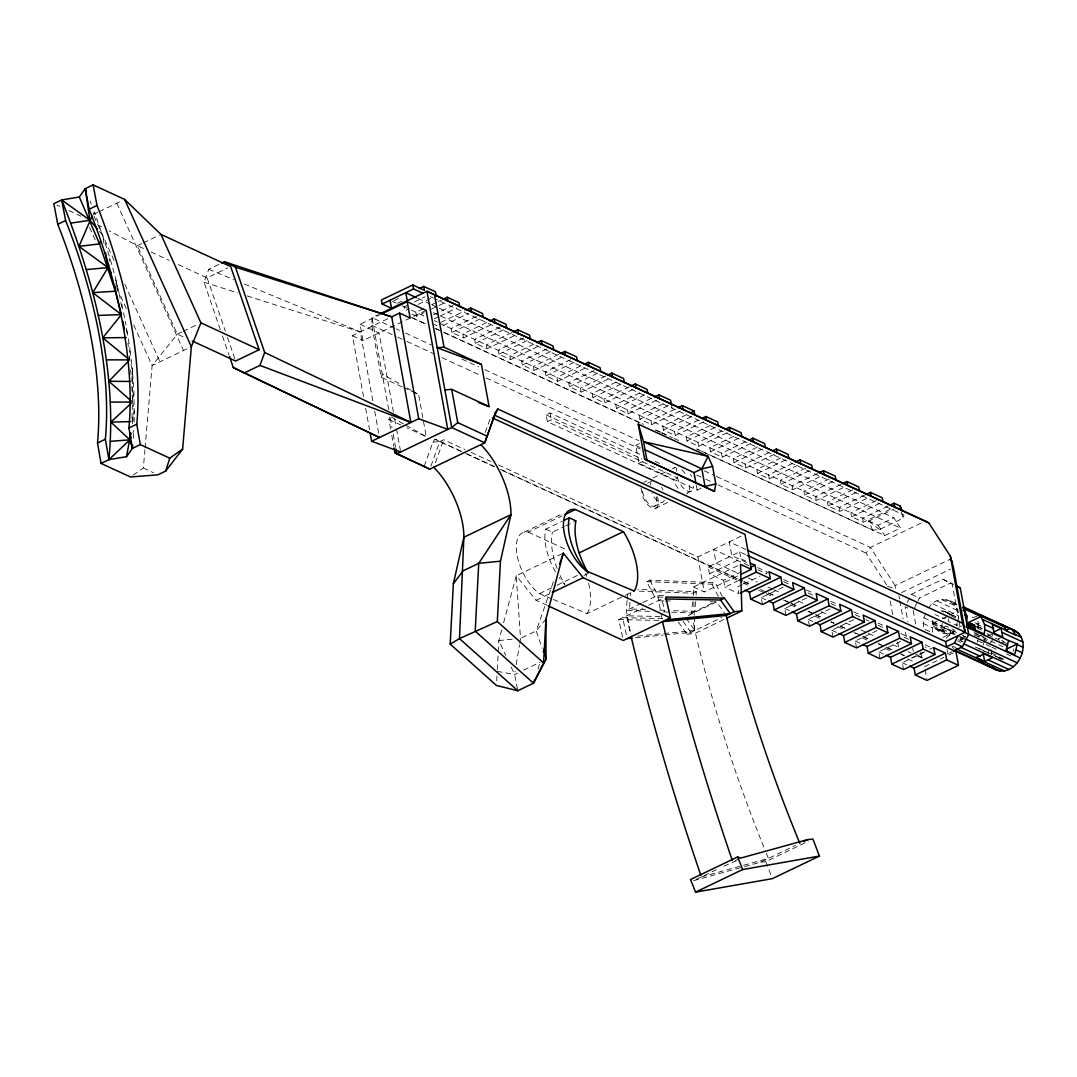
<?xml version="1.0" encoding="UTF-8"?>
<svg xmlns="http://www.w3.org/2000/svg" width="1077" height="1077" viewBox="0 0 1077 1077"><rect width="100%" height="100%" fill="white"/><g stroke="black" fill="none" stroke-linecap="round" stroke-linejoin="round"><path stroke-width="0.75" stroke-dasharray="5 3.75" d="M134.167 422.036L133.938 390.763L132.404 369.976L129.63 359.906L129.859 348.544L126.319 326.56M402.152 386.912L381.231 377.273L371.78 325.241L371.996 317.634L378.027 314.74M131.946 418.334L132.377 405.329M121.674 307.12C116.397 274.595 105.209 242.958 94.305 211.846L92.851 214.66M496.699 680.772L496.955 676.06M497.291 669.746L498.139 653.524M498.22 651.908L498.826 640.559L501.869 629.21M131.744 381.473L132.404 369.976L129.859 348.544M627.097 600.562L626.329 610.444L630.516 633.438M627.218 598.92L627.864 590.681M629.978 602.353L629.48 608.936L646.227 609.595M630.489 595.756L630.745 592.471M671.563 612.207L691.676 612.988L692.565 601.464M695.58 601.599L694.813 611.48L671.361 610.578M696.092 595.016L696.334 591.717L637.705 589.429M133.279 438.366L133.965 430.046L132.781 432.846M133.077 475.186L143.376 467.957L144.924 449.796M145.058 448.14L152.113 365.588L133.535 324.567M115.979 284.624L116.289 281.326L114.647 278.58M132.404 423.719L134.463 410.822L132.471 402.084L133.938 390.763M937.084 621.133L932.911 623.125L932.52 632.845L923.299 628.591L923.864 617.848L927.405 610.161M955.084 630.26C948.581 639.159 929.357 630.045 932.978 619.194M945.364 633.411L941.931 628.322L942.187 623.435M948.568 618.938L948.177 621.429L957.386 625.683L957.776 623.193M949.658 635.618L950.372 631.176L953.158 629.843M957.507 621.402C964.373 603.08 938.875 590.829 928.912 607.778M977.189 642.255L977.593 639.765M987.972 653.281L988.632 649.189M1013.161 651.397L1013.551 648.906M517.472 689.105L514.618 674.471L515.156 671.186M516.233 664.63L519.464 644.961M519.733 643.332L520.541 638.405L516.246 575.737L563.352 553.161M109.248 261.388L109.867 258.278M131.838 421.592L134.463 410.822M503.619 622.735L516.246 575.737L536.063 600.279L546.591 605.126M381.231 377.273L382.241 374.042L401.142 384.677M390.628 428.969L388.905 419.478L389.578 417.324M537.921 669.167L539.887 662.934M696.873 449.109L872.572 530.099L879.411 529.561L902.957 518.266L903.966 515.048L434.852 298.76M553.403 581.715L536.252 630.88L542.216 648.314M424.217 466.233L432.914 442.162L435.027 439.12L460.929 451.061M430.921 466.072L439.753 441.624L443.67 439.739L464.981 449.567M435.391 462.666L443.67 439.739M485.256 432.429L490.775 417.149M220.287 329.616L204.051 282.214L208.763 269.29L220.179 263.811M956.268 625.427L957.278 622.775M983.032 645.136L984.809 640.478M907.238 602.622L911.411 594.275L942.819 579.224L953.549 584.353M914.575 607.724L917.362 602.151M918.062 600.764L919.448 597.977L950.856 582.926M946.252 638.176L953.751 630.462M984.338 640.034L985.711 637.867M993.142 638.93L990.867 642.511L983.314 639.024M886.667 584.932L866.056 553.12L870.391 547.426L925.345 521.066M545.931 619.087L536.252 630.88L520.541 638.405M946.212 617.081L944.489 618.858L935.267 614.617M936.155 629.17L940.086 629.749L945.875 626.02L953.778 629.655M974.954 622.735L977.862 624.081L981.686 621.617M987.434 636.076L989.413 634.811L986.505 633.464M1001.987 642.794L1003.966 641.515L998.15 638.836L1000.237 638.163M93.255 214.485L97.67 212.371M99.138 211.671L122.038 200.685M141.814 243.577L137.398 245.704L109.167 230.801M143.281 242.877L159.477 235.109M178.324 264.565L207.121 277.853L227.732 267.971M181.771 332.039L177.355 334.153L152.113 365.588L191.356 346.754M183.238 331.339L197.953 324.271M393.805 300.725L398.288 298.571M397.507 303.243L401.99 301.089M426.155 310.432L363.043 340.561L360.081 324.271L379.212 315.103M407.052 305.424L404.063 306.864L404.777 310.822L409.273 308.668M414.537 301.843L424.998 296.821M363.541 396.726L352.448 335.674L391.705 316.853M418.239 304.36L433.196 297.198M423.301 308.695L415.816 312.29L416.543 316.234L424.015 312.653M432.267 304.401L436.75 302.247M438.245 301.533L441.247 300.093M431.487 309.072L437.477 306.205M438.972 305.478L447.938 301.183M433.56 314.834L453 305.518M434.273 318.792L438.77 316.638M440.264 315.924L456.715 308.035M440.83 322.413L464.752 310.93M443.051 325.644L468.468 313.461M476.519 316.355L451.101 328.552L451.815 332.497L463.568 337.922L494.976 322.858M451.815 332.497L480.221 318.873M486.777 322.494L462.854 333.964L463.568 337.922M500.038 327.193L474.607 339.39L475.334 343.348L487.087 348.76L518.495 333.708M475.334 343.348L503.74 329.724M511.79 332.618L486.373 344.815L487.087 348.76M523.543 338.043L498.126 350.227L498.839 354.185L510.606 359.597L542 344.546M498.839 354.185L527.259 340.561M533.815 344.182L509.879 355.652L510.606 359.597M547.062 348.881L521.645 361.078L522.358 365.022L534.111 370.448L565.519 355.383M522.358 365.022L550.778 351.398M558.815 354.306L533.398 366.49L534.111 370.448M570.581 359.718L545.164 371.915L545.877 375.86L557.63 381.285L589.038 366.234M545.877 375.86L574.283 362.235M580.84 365.857L556.917 377.34L557.63 381.285M594.1 370.569L568.669 382.752L569.396 386.71L581.149 392.122L612.557 377.071M569.396 386.71L597.802 373.086M605.853 375.981L580.436 388.178L581.149 392.122M678.187 488.473A14.257 6.785 64.4 0 1 674.471 482.213L673.623 479.871L547.385 421.672L546.147 414.833L550.064 412.949L642.875 455.746M616.111 382.12L592.188 393.59L592.902 397.548L604.668 402.973L636.063 387.908M592.902 397.548L621.321 383.924M547.385 421.672L551.303 419.788L677.554 477.986L673.623 479.871M629.372 386.831L603.941 399.015L604.668 402.973M639.63 392.97L615.707 404.44L616.421 408.385L628.187 413.81L659.582 398.759M616.421 408.385L644.84 394.761M651.383 398.382L627.46 409.852L628.187 413.81M663.149 403.808L639.226 415.278L639.94 419.236L651.693 424.648L680.112 411.024M639.94 419.236L668.346 405.612M674.902 409.233L650.979 420.703L651.693 424.648M686.655 414.645L662.732 426.115L663.459 430.073L675.212 435.498L703.618 421.874M663.459 430.073L693.359 415.735M701.1 488.258L697.182 490.143L638.971 463.298L635.726 445.447L639.644 443.562M698.421 420.07L674.498 431.54L675.212 435.498M710.174 425.482L686.251 436.966L686.964 440.91L698.731 446.336L727.137 432.712M638.971 463.298L642.902 461.427M686.964 440.91L716.878 426.573M721.94 430.908L698.004 442.378L698.731 446.336M524.109 532.2L562.382 513.85M551.734 598.799L539.429 593.642A35.501 16.909 64.4 0 1 517.068 555.14A35.501 16.909 64.4 0 1 528.242 532.092L562.1 515.856M733.693 436.333L709.77 447.803L710.483 451.761L722.25 457.173L750.656 443.549M555.517 571.847A40.966 19.507 64.4 0 1 545.797 529.117L561.992 521.349M644.006 482.308L646.994 480.88M652.972 478.013L666.434 471.551M672.411 468.683L675.4 467.256A14.257 6.785 64.4 0 0 673.892 468.185M710.483 451.761L738.903 438.137M647.56 483.236L652.797 480.719M545.797 529.117L552.474 532.186L564.254 526.545M565.721 525.832L576.02 520.891M745.446 441.745L721.523 453.229L722.25 457.173M757.212 447.17L733.289 458.64L734.002 462.598L745.755 468.024L774.175 454.4M734.002 462.598L763.903 448.261M654.372 506.23L662.234 502.474M768.965 452.596L745.042 464.066L745.755 468.024M655.328 508.411L668.777 501.963M690.653 491.475L686.722 493.347A14.257 6.785 64.4 0 0 688.903 481.836M780.717 458.008L756.794 469.491L757.521 473.436L769.274 478.861L797.68 465.237M757.521 473.436L785.927 459.812M792.484 463.433L768.561 474.903L769.274 478.861M539.429 593.642L555.624 585.875M557.092 585.174L579.17 574.593M805.731 468.132L780.313 480.329L781.027 484.287L792.793 489.698L821.199 476.074M584.003 575.428L588.419 573.314M536.063 600.279L550.778 593.225M781.027 484.287L809.446 470.662M817.497 473.557L792.066 485.754L792.793 489.698M829.25 478.982L803.832 491.166L804.546 495.124L816.312 500.536L844.718 486.925M804.546 495.124L832.965 481.5M841.002 484.394L815.585 496.591L816.312 500.536M498.476 464.995L697.883 556.93L744.988 534.354M662.974 597.223L654.601 596.9L646.698 581.634L649.848 580.14L715.182 582.684L723.071 597.937M553.268 599.445L587.113 613.621L623.906 595.985M625.374 595.271L634.218 591.044M852.769 489.82L827.351 502.017L828.065 505.961L839.818 511.387L868.237 497.762M828.065 505.961L856.471 492.337M741.528 571.699L723.596 580.301L709.487 573.785L708.235 566.919L739.643 551.855L745.728 554.668M864.521 495.245L839.104 507.429L839.818 511.387M641.3 603.268L626.329 610.444L651.464 611.426M642.767 602.568L657.737 595.393L664.442 595.648M709.487 573.785L740.882 558.748L746.523 561.346M622.56 637.261L618.736 619.598L642.781 608.061M648.664 605.234L661.911 598.893L664.697 611.736M693.655 595.285L693.426 586.965L740.532 564.375M876.288 500.657L850.857 512.854L851.584 516.798L863.337 522.224L891.743 508.6M497.197 671.361L514.618 674.471L517.606 673.031M523.584 670.163L540.035 662.274M851.584 516.798L879.99 503.174M696.334 591.717L693.198 593.225L636.238 591.004M646.698 581.634L712.045 584.192L715.182 582.684M693.426 586.965L704.25 591.96L739.576 575.024M888.04 506.082L862.623 518.279L863.337 522.224M723.596 580.301L724.834 587.167L739.791 579.991M872.572 530.099L868.789 521.12L894.206 508.923M742.188 584.663L737.691 586.817L738.943 593.669L724.834 587.167M743.682 583.949L760.12 576.06M766.11 573.193L769.099 571.752M691.676 612.988L715.505 601.572M688.203 615.532L716.622 601.908L724.323 612.732M439.335 323.127L878.118 525.293L893.816 517.768L900.48 528.067L884.782 535.592L696.927 448.988M762.462 604.507L761.21 597.668L783.639 586.911M678.335 622.089L687.005 634.272L721.765 617.592M687.005 634.272L694.732 633.518L724.175 619.396M785.968 615.357L784.729 608.505L807.158 597.748M809.487 626.195L808.248 619.356L830.677 608.599M887.569 586.319L895.377 588.89L895.162 585.632L950.116 559.286M901.543 592.633L950.56 569.127M833.006 637.032L831.767 630.193L854.196 619.437M856.525 647.883L855.273 641.044L877.715 630.287M942.631 618.467L948.191 615.802M949.577 615.142L957.924 611.144M880.03 658.72L878.792 651.881L901.22 641.125M958.705 627.191L961.492 625.858M943.048 637.315L955.541 631.31M911.721 657.872L915.988 655.826M924.362 651.814L917.402 655.139L923.016 658.114M934.203 647.089L929.922 649.148L925.345 647.035M903.549 669.557L902.311 662.732L924.739 651.975M964.602 637.786L958.907 640.505L961.815 641.852M978.562 636.709L981.349 635.376M947.504 653.927L951.987 651.773M989.736 635.242L994.004 633.195M924.564 666.65L943.842 657.414M953.36 652.85L948.123 655.368L947.087 649.673M696.173 879.438L716.353 869.758M723.825 866.177L735.995 860.994M735.416 860.617L739.347 858.732M744.638 866.581L760.591 862.165L795.364 845.499M760.591 862.165L765.814 861.667L808.504 841.191M976.987 616.286L972.962 617.592L969.973 616.219M701.396 876.934L768.439 858.409A773.582 368.442 64.4 0 1 765.451 851.099M693.548 880.69L743.036 867.025M512.194 639.24L498.826 640.559L505.692 655.301M637.651 636.076L662.167 633.693M663.795 633.532L694.853 630.503A773.582 368.442 64.4 0 0 764.858 849.632M635.349 637.799L663.136 635.093M664.778 634.932L690.936 632.387L683.222 621.55M432.914 442.162L439.753 441.624L464.187 452.892M943.129 610.847L941.069 610.874L955.784 616.919L943.129 610.847L952.337 615.088M976.947 627.42L979.006 627.393L986.276 630.745M658.72 600.778L663.674 600.885M665.33 600.912L670.298 601.006M709.999 601.774L716.622 601.908M660.093 616.475L626.585 615.829L630.408 633.505M662.867 618.494L622.668 617.713L626.827 636.992M618.736 619.598L660.618 620.406M659.636 610.12L669.679 610.511M663.19 611.884L669.894 612.14M204.051 282.214L237.532 292.863M247.104 295.906L360.297 331.918L373.194 402.865M995.31 656.445L997.194 657.051M208.763 269.29L233.507 279.508M244.331 283.991L360.297 331.918M430.288 296.66L433.331 298.06M417.916 298.342L430.113 303.97M431.635 304.67L437.747 307.483M439.268 308.184L893.816 517.768M433.277 312.667L439.389 315.48M440.91 316.18L900.48 528.067M392.311 301.439L396.107 303.054M402.206 305.868L409.839 309.382M411.36 310.095L426.115 317.028M434.246 320.636L437.289 322.05M412.128 314.201L416.543 316.234M434.179 324.365L437.114 325.725M411.333 317.311L426.6 324.352M435.768 328.579L441.88 331.393M443.401 332.106L643.481 424.338M655.691 429.979L660.282 432.092M661.803 432.792L672.492 437.72M674.027 438.42L678.604 440.533M412.72 318.092L426.465 324.433M435.633 328.66L438.689 330.074M444.801 332.887L640.344 423.046M655.624 430.086L660.214 432.2M661.736 432.9L669.382 436.427M394.855 328.175L371.996 317.634L388.73 409.758M396.376 328.889L399.432 330.289M405.531 333.103L431.433 345.044M461.925 359.099L478.686 366.826M484.785 369.64L638.728 440.614M704.264 470.824L714.926 475.751M716.461 476.451L870.391 547.426L895.162 585.632M371.78 325.241L396.188 336.495M397.709 337.195L405.342 340.722M406.864 341.422L432.792 353.377M441.947 357.591L480.086 375.173M486.198 377.987L640.277 449.028M696.725 475.051L704.345 478.565M705.879 479.278L711.978 482.092M718.076 484.906L866.056 553.12M360.081 324.271L379.064 333.022L393.468 412.343M655.045 461.36L659.609 463.46M950.318 600.831L957.87 604.318M546.147 414.833L642 459.031M946.185 599.485L956.753 604.372M953.778 603.51L956.753 604.87M941.661 599.566L956.78 606.526M937.071 601.047L958.005 610.699M352.448 335.674L363.043 340.561M932.722 603.847L958.422 615.694M976.556 624.054L982.601 626.841M911.411 594.275L919.448 597.977M945 611.453L954.209 615.707M977.62 626.491L982.076 628.551M974.564 625.575L982.466 629.224M951.691 616.232L955.636 618.05M977.054 627.918L982.318 630.341M56.852 205.088L59.854 206.474M68.874 210.634L80.896 216.181M1007.587 643.831L993.034 637.113L992.361 634.972M987.851 634.945L992.388 637.032M143.456 248.491L137.398 245.704L177.355 334.153L184.813 337.599M151.036 251.991L169.224 260.378M974.066 632.495L978.428 634.515M979.882 635.174L984.257 637.194M974.847 633.734L997.154 644.006M998.608 644.679L1002.97 646.698M974.254 634.838L981.807 638.324M907.83 608.034L905.151 606.795L907.857 621.685M977.808 640.734L984.674 643.898M986.128 644.571L990.49 646.577M991.944 647.25L996.319 649.269M1006.497 653.968L1010.859 655.974M932.588 621.685L941.796 625.925M963.201 635.793L965.827 637.019M923.864 617.848L956.497 632.899M962.434 635.632L965.396 637.005M944.139 627.797L953.36 632.037M932.911 623.125L950.372 631.176M952.243 632.859L955.272 634.245M961.317 637.032L964.332 638.432M932.722 624.081L941.931 628.322M959.392 636.372L963.35 638.19M942.173 629.076L954.289 634.663M960.105 637.342L964.48 639.348M933.409 626.222L942.617 630.462M962.703 639.725L960.078 638.513L962.825 641.461M991.109 652.824L998.392 656.176M940.086 629.749L949.295 633.99M999.241 657.024L1003.616 659.03M934.567 627.945L943.789 632.199M979.181 648.516L992.28 654.56M993.734 655.233L998.11 657.239M938.027 629.776L947.235 634.03M975.372 646.994L982.641 650.346M984.095 651.02L988.457 653.025L983.611 651.047M998.648 657.724L1003.01 659.743M998.231 657.791L1001.139 659.124L999.564 657.912M922.989 623.327L932.197 627.568M958.57 639.738L963.026 641.784M957.493 640.963L960.522 642.35M403.646 387.599L418.603 394.492L426.263 436.697L406.837 427.744M746.051 549.607L729.291 541.879L731.781 555.624L748.542 563.352M952.957 646.281L955.932 647.654M757.683 567.566L766.824 571.779M783.585 579.507L789.683 582.32M806.431 590.034L814.05 593.548M830.811 601.276L836.91 604.089M853.671 611.817L861.277 615.33M878.038 623.058L884.136 625.858M900.897 633.586L908.517 637.099M925.264 644.827L931.363 647.64M748.623 565.56L713.593 549.405L716.084 563.15L738.943 573.691M757.764 569.773L766.905 573.987M783.666 581.715L789.764 584.528M808.046 592.956L814.131 595.769M830.892 603.483L836.991 606.297M855.273 614.725L864.414 618.938M865.935 619.638L868.977 621.052M878.118 625.266L884.217 628.066M904.02 637.207L911.64 640.721M913.579 653.12L921.602 656.822L920.7 651.868M748.084 577.905L757.225 582.118M767.888 587.032L772.451 589.146M773.973 589.846L780.071 592.66M798.353 601.087L804.452 603.887M821.199 611.615L827.298 614.428M845.58 622.856L851.678 625.67M860.819 629.883L866.904 632.684M868.439 633.397L876.045 636.897M892.806 644.625L898.905 647.439M908.046 651.652L911.088 653.052M917.187 655.866L921.75 657.98M471.08 452.367L490.87 461.495M467.028 453.875L494.451 466.516M500.549 469.33L742.807 581.015M744.342 581.728L751.961 585.242M768.722 592.969L774.807 595.769M785.483 600.683L790.047 602.797M791.568 603.497L799.188 607.011M808.329 611.224L814.427 614.038M815.949 614.738L822.047 617.552M831.188 621.766L834.231 623.166M840.329 625.979L846.428 628.793M855.569 633.007L861.667 635.807M863.189 636.52L869.274 639.321M878.428 643.534L881.471 644.948M887.569 647.762L893.654 650.562M465.722 453.592L494.747 466.974M502.38 470.501L742.241 581.082M743.776 581.782L751.409 585.309M760.577 589.523L766.689 592.35M768.211 593.05L774.323 595.864M783.491 600.091L789.603 602.918M791.137 603.618L798.771 607.132M807.938 611.359L814.05 614.186M815.572 614.886L821.684 617.7M830.852 621.927L833.908 623.341M840.02 626.154L846.132 628.968M853.765 632.495L856.821 633.909M862.933 636.722L869.045 639.536M878.213 643.763L884.325 646.577M885.846 647.29L891.958 650.104M901.126 654.331L904.182 655.731M388.905 419.478L400.859 424.984M708.235 566.919L741.757 582.374M743.278 583.074L749.363 585.888M758.504 590.102L764.603 592.902M766.124 593.602L772.222 596.416M790.505 604.843L796.603 607.657M814.885 616.084L819.449 618.185M837.731 626.626L843.829 629.426M862.112 637.853L866.675 639.967M884.957 648.394L891.056 651.208M907.817 658.936L913.902 661.736M761.21 597.668L767.093 600.374M784.729 608.505L790.612 611.224M808.248 619.356L814.131 622.062M831.767 630.193L837.637 632.913M855.273 641.044L861.156 643.75M878.792 651.881L884.675 654.601M902.311 662.732L906.726 664.765M528.242 532.092L567.31 550.105M635.726 445.447L640.209 447.534M143.376 467.957L153.499 472.776M899.753 653.376L904.276 655.597M942.819 579.224L952.256 584.219L958.57 618.952M98.774 225.308L101.736 226.884M435.027 439.12L439.753 441.624M406.971 387.949L411.333 390.399M412.787 391.22L418.603 394.492M391.368 417.068L404.454 424.432M405.908 425.253L426.263 436.697M868.789 521.12L879.411 529.561M99.38 231.38L102.53 235.082L103.904 243.214M686.184 618.319L694.853 630.503L693.117 620.958M952.162 646.631L953.562 648.691M878.118 525.293L884.782 535.592M712.045 584.192L719.934 599.445M649.848 580.14L657.737 595.393L660.713 611.803M511.185 667.094L514.618 674.471M116.801 203.19L183.507 350.523M93.941 216.006L114.566 261.576M124.878 284.355L159.961 361.818M89.526 227.368L95.718 241.033M117.03 288.124L126.655 309.382M90.078 201.022L91.289 204.105M765.814 861.667L772.303 878.67M677.15 476.882L678.389 480.329A14.257 6.785 64.4 0 0 687.691 491.206A14.257 6.785 64.4 0 0 693.655 486.306M207.121 277.853L225.389 331.204M227.543 337.478L235.607 361.01M222.454 335.943L228.943 354.912M901.57 512.167L902.957 518.266M121.782 304.118L125.996 324.958M991.069 649.754L991.93 654.52M977.849 621.039L979.006 627.393M977.862 624.081L978.737 628.833M958.88 620.608L960.078 627.231M925.13 669.706L926.785 678.873M913.188 610.511L915.894 625.387M912.677 648.152L913.269 651.464M898.878 595.716L899.47 599.027M899.78 600.67L903.078 618.871M905.488 632.091L906.686 638.715M890.248 601.033L892.914 615.761M897.679 641.932L898.568 646.833M739.643 551.855L740.882 558.748M696.307 485.364L697.182 490.143M671.334 404.171L672.061 408.129M697.883 556.93L704.25 591.96M661.022 613.446L662.22 620.056M550.064 412.949L551.303 419.788M394.68 418.953L396.174 427.219M396.471 428.875L400.375 450.348M390.211 417.889L392.001 427.704M393.186 434.246L395.569 447.345M391.772 435.31L393.792 446.403M374.688 411.118L378.889 434.219M365.642 408.277L369.546 429.723M116.289 281.326L117.756 290.83M126.48 328.216L127.14 334.893M127.975 343.226L128.311 346.565M129.294 356.581L129.63 359.906M130.6 369.855L131.084 374.836M676.356 471.174L676.329 470.541A14.257 6.785 64.4 0 1 676.787 468.078M641.03 488.123L643.063 497.264A14.257 6.785 64.4 0 0 654.412 508.546A14.257 6.785 64.4 0 0 657.495 496.901M131.906 386.226L132.363 398.907M693.844 601.935L694.221 615.236M694.275 616.892L694.732 633.518M132.404 369.976L132.471 402.084M585.673 573.489A49.098 23.384 64.4 0 1 586.655 576.343M588.648 583.397A49.098 23.384 64.4 0 1 587.113 613.621M560.107 575.549A50.525 24.071 64.4 0 0 564.873 584.609A40.966 19.507 64.4 0 1 559.205 577.595M557.119 568.494A50.525 24.071 64.4 0 1 552.474 532.186M681.728 469.734A14.257 6.785 64.4 0 1 685.968 475.092M690.505 474.27A14.257 6.785 64.4 0 1 691.582 476.519M664.347 500.226A11.887 5.654 64.4 0 1 652.016 493.185M650.293 485.027A11.887 5.654 64.4 0 1 650.683 482.967M661.601 487.248A11.887 5.654 64.4 0 1 663.015 490.008M656.189 496.645A11.887 5.654 64.4 0 1 651.922 506.015A11.887 5.654 64.4 0 1 642.552 491.3"/><path stroke-width="1.5" d="M182.619 449.136L169.749 458.169L140.293 444.599L132.444 448.355L126.494 456.688L108.898 459.65C117.46 370.757 94.399 281.945 61.699 199.945L53.85 203.701L57.768 224.285A335.31 159.706 64.4 0 1 97.509 443.01L101.05 463.42L130.505 476.99L157.848 474.836L165.696 471.066L182.619 449.136L191.356 346.754L200.901 322.858L160.944 234.409L124.649 199.433L93.107 184.881L85.258 188.65L79.294 196.983L61.699 199.945L65.616 220.516A335.31 159.706 64.4 0 1 105.358 439.241L108.898 459.65L101.05 463.42M492.297 417.849L744.988 534.354L751.356 569.37L740.532 564.375L741.838 610.928L734.11 611.682L724.471 598.139L665.842 597.008L670.365 617.888L583.169 577.689L563.352 553.161L545.931 619.087L546.012 659.407L533.492 683.195L517.795 690.734L496.457 685.47L450.199 644.127L453.35 583.788L463.877 537.235A58.32 27.773 64.4 0 0 433.735 467.243M517.795 690.734L459.502 638.621L463.877 537.235L510.983 514.644L478.74 563.338L475.199 631.095L533.492 683.195L543.575 662.893L497.305 621.537L500.455 561.198L510.983 514.644A58.32 27.773 64.4 0 0 480.84 444.653M543.575 662.893L545.931 619.087M130.573 433.196L129.846 439.833L132.444 448.355L132.727 445.03M115.818 286.28L115.333 291.234L121.001 313.057M130.869 433.385L126.494 456.688M984.836 629.601L984.122 634.043L966.661 625.993L967.052 616.273L963.471 608.478L980.945 616.529L984.513 624.323L984.836 629.601L1008.597 640.546L1005.945 650.683L1014.669 654.708L1017.294 643.938L1008.597 640.546M955.016 650.939L995.821 669.746C1016.567 678.052 1033.745 642.686 1015.301 630.799L963.915 607.105M714.468 491.368L715.788 483.95L712.611 466.435L708.101 456.338L638.257 424.136L644.625 459.165L714.468 491.368L644.625 459.165M108.642 264.484L108.037 267.594L92.743 292.621L121.405 314.619L102.759 337.841L128.351 358.856M165.696 471.066L169.749 458.169M747.573 550.307L945.619 641.609L965.248 632.199L962.555 623.26L497.83 409.004L495.716 412.047L484.771 442.782L429.817 469.128L396.753 453.888L394.949 452.73L394.074 447.978M533.492 683.195L534.475 680.085M543.333 652.016L544.329 648.892L546.012 659.407M100.538 240.952L99.542 243.887L115.333 291.234L92.743 292.621M495.716 412.047L484.771 442.782L451.707 427.529L396.753 453.888L395.865 448.974M559.488 564.254L563.352 553.161M229.482 356.487L233.278 367.553L244.264 372.938L259.961 365.413L264.673 352.489L235.446 267.15L224.46 261.765L221.606 263.125M1006.416 651.114L1007.332 648.704L1017.294 643.938M111.335 273.087L108.037 267.594L78.971 246.377L92.124 216.06M131.017 437.033L129.846 439.833L108.898 459.65M497.83 409.004L494.706 415.264L965.248 632.199L953.522 567.714L950.372 556.203L928.859 523.005L925.345 521.066L426.95 291.288L379.548 314.026M715.788 483.95L705.031 486.373L701.841 468.858L708.101 456.338L643.575 441.678L638.257 424.136M945.619 641.609L946.562 646.819L954.424 643.05L958.14 635.618M953.482 651.06L962.448 646.752L968.708 634.232L960.294 587.921L956.241 585.78M453.35 583.788L463.029 570.864L478.74 563.338L500.455 561.198M131.232 400.994L108.858 381.271L128.473 361.091M110.406 441.341L129.846 439.833L110.904 422.103L131.273 403.202M444.868 389.901L451.707 389.362L457.752 422.615L451.707 427.529L426.95 291.288L928.859 523.005M979.962 656.122L983.786 653.658L992.509 657.684L984.661 661.453L975.924 657.428L979.962 656.122L960.522 647.156M450.199 644.127L459.502 638.621L497.305 621.537M57.768 224.285L65.616 220.516M132.444 448.355L128.917 427.959A335.31 159.706 64.4 0 0 89.162 209.221L97.011 205.465L93.107 184.881M160.944 234.409L230.68 266.558L259.153 349.715L235.607 361.01L192.285 341.046M419.222 288.542L423.705 286.388L424.432 290.332L412.76 284.961L381.352 300.012L382.16 304.01L391.328 308.237M382.16 304.01L413.555 288.946L422.682 293.159M97.509 443.01L105.358 439.241M128.917 427.959L136.766 424.19A335.31 159.706 64.4 0 0 97.011 205.465M382.16 313.69L407.187 301.695L426.155 310.432L447.776 429.413L418.738 418.697L371.632 441.274L370.138 433.035M407.187 301.695L410.149 317.971L399.554 313.097L391.705 316.853L235.446 267.15M442.741 299.379L447.224 297.225L458.977 302.65L459.704 306.595M466.247 310.216L470.743 308.062L482.496 313.488L483.21 317.446M489.766 321.067L494.249 318.913L506.015 324.325L506.728 328.283M513.285 331.904L517.768 329.75L529.534 335.176L530.247 339.12M536.804 342.742L541.287 340.588L553.039 346.013L553.766 349.971M560.309 353.579L564.806 351.439L576.558 356.85L577.272 360.808M583.828 364.43L588.311 362.276L600.077 367.701L600.791 371.646M607.347 375.267L611.83 373.113L623.596 378.539L624.31 382.497M630.866 386.104L635.349 383.964L647.102 389.376L647.829 393.334M654.372 396.955L658.868 394.801L670.621 400.227L671.334 404.171M677.891 407.793L682.374 405.639L694.14 411.064L694.853 415.008M691.151 412.491L694.14 411.064M701.41 418.63L705.893 416.489L717.659 421.901L718.372 425.859M724.929 429.481L729.412 427.327L741.164 432.739L741.891 436.697M565.035 514.443L575.347 509.502L623.421 531.675A49.098 23.384 64.4 0 1 634.218 591.044L586.534 571.052A35.501 16.909 64.4 0 1 564.173 532.55A35.501 16.909 64.4 0 1 575.347 509.502M563.459 520.635L569.343 517.822L576.02 520.891A50.525 24.071 64.4 0 0 587.786 572.21M748.448 440.318L752.931 438.164L764.683 443.589L765.397 447.534M644.692 449.621L693.992 472.628L701.841 468.858L712.611 466.435M773.448 450.442L776.436 449.001L788.202 454.427L788.916 458.385M579.264 552.851L623.421 531.675M795.472 462.006L799.955 459.852L811.721 465.264L812.435 469.222M552.259 592.512L583.169 577.689M818.991 472.843L823.474 470.689L835.227 476.115L835.954 480.059M842.51 483.681L846.993 481.527L858.746 486.952L859.459 490.91M866.016 494.518L870.499 492.377L882.265 497.789L882.978 501.747M750.507 567.391L754.99 565.25L756.242 572.116L770.338 578.618L769.099 571.752L780.852 577.178L782.104 584.03L793.857 589.456L792.618 582.603L804.371 588.029L805.623 594.881L817.376 600.293L816.137 593.454L827.89 598.866L829.128 605.718L840.895 611.13L839.643 604.291L851.409 609.717L852.647 616.556L864.4 621.981L863.162 615.142L874.928 620.554L876.166 627.393L887.919 632.818L886.681 625.979L898.433 631.405L899.685 638.244L911.438 643.656L910.2 636.83L921.952 642.255L923.191 649.081L934.957 654.506L933.719 647.667L945.471 653.093L946.71 659.918L958.476 665.344L955.972 651.598L747.25 555.369M741.043 574.31L751.356 569.37M889.535 505.369L894.018 503.215L900.197 506.055L902.082 510.552M739.791 579.991L756.242 572.116M670.365 617.888L623.26 640.478L548.085 605.826M665.263 598.947L720.54 600.024L724.471 598.139M740.438 592.956L770.338 578.618M745.042 590.209L749.457 592.242L780.852 577.178M749.457 592.242L750.696 599.095L782.104 584.03M732.266 860.321A1438.522 685.147 64.4 0 1 662.503 621.658L726.261 615.452L734.11 611.682M727.123 617.983L741.838 610.928M793.857 589.456L762.462 604.507L750.696 599.095M768.561 601.047L772.976 603.08L804.371 588.029M772.976 603.08L774.215 609.932L805.623 594.881M817.376 600.293L785.968 615.357L774.215 609.932M792.08 611.898L796.482 613.93L827.89 598.866M796.482 613.93L797.734 620.769L829.128 605.718M840.895 611.13L809.487 626.195L797.734 620.769M815.599 622.735L820.001 624.768L851.409 609.717M820.001 624.768L821.253 631.62L852.647 616.556M864.4 621.981L833.006 637.032L821.253 631.62M839.104 633.586L843.52 635.618L874.928 620.554M843.52 635.618L844.758 642.457L876.166 627.393M887.919 632.818L856.525 647.883L844.758 642.457M862.623 644.436L867.039 646.469L898.433 631.405M867.039 646.469L868.277 653.295L899.685 638.244M911.438 643.656L880.03 658.72L868.277 653.295M886.142 655.274L890.558 657.307L921.952 642.255M967.052 623.193L980.945 616.529M890.558 657.307L891.796 664.146L923.191 649.081M934.957 654.506L903.549 669.557L891.796 664.146M909.661 666.125L914.063 668.157L945.471 653.093M994.031 631.876L1001.152 628.47L1002.741 637.221L994.004 633.195L992.415 624.445L1001.152 628.47M1005.474 630.557L1009.903 628.443L1018.775 633.464M914.063 668.157L915.315 674.983L946.71 659.918M958.476 665.344L927.068 680.408L915.315 674.983M737.624 856.942L690.519 879.532L695.594 892.119L772.303 878.67L819.409 856.08L812.92 839.077L807.696 839.589L740.653 858.1L737.624 856.942L742.699 869.529L819.409 856.08M695.594 892.119L742.699 869.529M803.779 841.46L807.696 839.589M70.759 223.127L89.943 220.287L97.28 228.916M78.971 246.377L99.542 243.887L79.294 196.983M666.434 619.773L730.179 613.567L720.54 600.024M627.177 638.594L632.091 638.122M86.308 269.573L108.037 267.594L105.559 252.96M481.406 364.376L444.034 347.157L437.195 347.696L481.406 364.376L489.079 406.581L478.403 402.556M98.236 315.413L121.405 314.619M110.904 422.103L130.236 421.632M974.645 625.131L967.738 623.179L975.641 626.814M102.759 337.841L126.184 337.572M110.392 402.058L130.896 402.084M106.3 359.839L127.961 359.906M108.858 381.271L130.102 381.46M1015.301 630.799L979.424 614.819M224.46 261.765L391.705 316.853L410.889 422.453L259.961 365.413M371.632 441.274L400.684 452.003M423.705 286.388L435.471 291.8L436.185 295.758M416.382 297.642L405.706 292.715L407.321 300.698M956.282 586.063L960.294 587.921M1009.903 628.443L1001.166 624.418L1004.222 626.76L1006.968 631.149L1015.705 635.174L1012.945 630.785M962.798 607.159L976.408 613.419M962.676 607.616L1004.222 626.76M962.932 610.363L965.557 611.574M983.018 619.625L1006.78 630.583M1015.517 634.609L1021.333 637.288M964.427 615.061L967.052 616.273M984.513 624.323L993.734 628.578M1002.458 632.603L1022.827 641.986M1017.334 644.571L1023.15 647.264M969.798 623.139L973.743 624.97M966.971 624.458L974.86 628.093L972.894 629.372L966.311 626.343M451.707 389.362L489.079 406.581M966.19 626.881L1007.722 646.025M1016.446 650.05L1022.275 652.729M963.35 631.768L1020.256 658.034M965.84 639.132L1017.226 662.813M963.538 643.75L1013.417 666.73M954.424 643.05L962.448 646.752M988.686 660.147L1009.068 669.531M956.107 648.731L1004.478 671.025M954.626 650.198L999.954 671.092M457.752 422.615L487.019 436.118M750.763 563.298L754.99 565.25M200.901 322.858L259.153 349.715M394.949 452.73L429.817 469.128M701.841 468.858L643.575 441.678L646.819 459.542M244.264 372.938L379.494 437.518L233.278 367.553M264.673 352.489L410.889 422.453M61.699 199.945L89.943 220.287L85.258 188.65L86.456 191.746M971.669 623.758L975.102 628.847M992.348 667.08L995.821 669.746M987.555 665.182L989.575 666.744L977.808 660.363M950.116 559.286L952.176 561.655M124.649 199.433L191.356 346.754M900.197 506.055L901.234 510.633M122.765 321.175L124.474 329.374M412.76 284.961L413.555 288.946M390.009 300.241L391.624 308.224M85.258 188.65L89.162 209.221M983.22 653.524L984.661 661.453M950.372 556.203L962.555 623.26M894.018 503.215L894.745 507.173M870.499 492.377L871.226 496.322M846.993 481.527L847.707 485.485M823.474 470.689L824.188 474.647M799.955 459.852L800.682 463.797M776.436 449.001L777.163 452.959M752.931 438.164L753.644 442.122M729.412 427.327L730.125 431.271M705.893 416.489L706.62 420.434M682.374 405.639L683.101 409.597M693.992 472.628L696.025 483.775M658.868 394.801L659.582 398.759M635.349 383.964L636.063 387.908M611.83 373.113L612.557 377.071M588.311 362.276L589.038 366.234M564.806 351.439L565.519 355.383M541.287 340.588L542 344.546M517.768 329.75L518.495 333.708M494.249 318.913L494.976 322.858M470.743 308.062L471.457 312.02M447.224 297.225L447.938 301.183M434.583 295.125L444.034 347.157M399.554 313.097L418.738 418.697M136.766 424.19L140.293 444.599M799.848 843.345A773.582 368.442 64.4 0 1 726.261 615.452M700.871 875.372A1438.522 685.147 64.4 0 1 631.109 636.709M587.598 572.399A40.966 19.507 64.4 0 1 569.343 517.822"/></g></svg>
